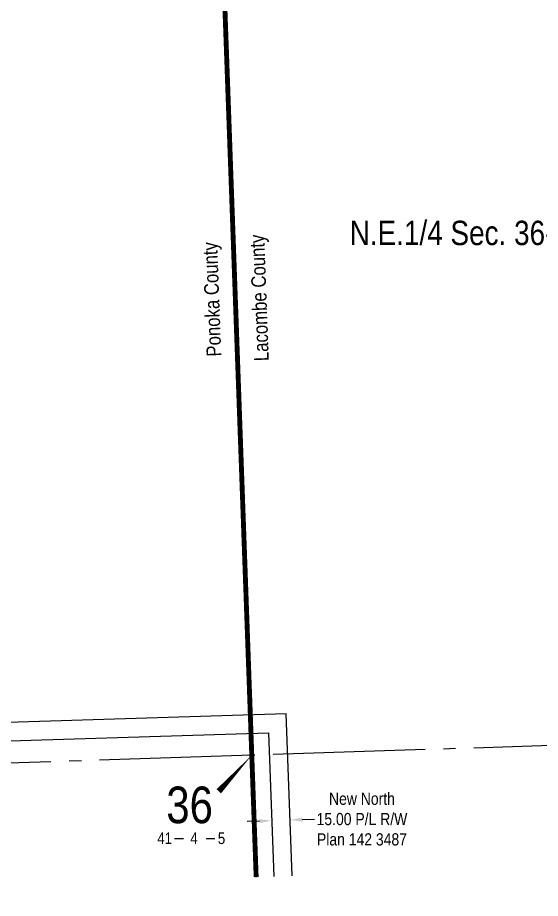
# Model space of a CAD drawing. Extents: x 665644 to 688844, y 5825051 to 5844826.
# Drawn here: x 672902 to 673331, y 5827844 to 5828566 of the extents above; entities that cross this region are included whole.
import ezdxf
from ezdxf.enums import TextEntityAlignment as Align

# ---------------------------------------------------------------- set-up
doc = ezdxf.new("R2010")
doc.units = 0
doc.header["$LTSCALE"] = 5
doc.header["$PDSIZE"] = 0.5
doc.linetypes.add('BORDER', pattern=[44.45, 12.7, -6.35, 12.7, -6.35, 0, -6.35])
doc.linetypes.add('foc-QUARTERLINE', pattern=[33, 25, -3, 2, -3])
doc.layers.get('Defpoints').update_dxf_attribs({"color": 9})
for name, color, linetype in [('10', 1, 'Continuous'), ('9', 3, 'Continuous'), ('C-SYMBOL', 7, 'Continuous'), ('F-RW', 190, 'Continuous'), ('L-33', 7, 'Continuous'), ('L-QSEC', 8, 'foc-QUARTERLINE'), ('L-SECLBL', 7, 'Continuous')]:
    doc.layers.add(name, color=color, linetype=linetype)
doc.layers.add('AS-BOUNDARY', color=7, linetype='BORDER', lineweight=60, true_color=0xcc33ff)
doc.layers.add('F-RW-T', color=190, linetype='Continuous', lineweight=9)
doc.styles.add('175L', font='ARIALN.TTF', dxfattribs={"height": 20})
doc.styles.add('240', font='ARIALN.TTF', dxfattribs={"height": 30})
doc.styles.add('80CG', font='ARIALN.TTF', dxfattribs={"height": 10})
doc.styles.add('80L', font='ARIALN.TTF', dxfattribs={"height": 10})
doc.styles.add('SIMPLEX', font='ARIALN.TTF')
doc.dimstyles.new('Compass 5 000', dxfattribs={"dimscale": 5, "dimtxt": 9, "dimasz": 2, "dimexe": 0.2, "dimexo": 0.0625, "dimgap": 0.5, "dimtad": 0, "dimtih": 1, "dimtoh": 1, "dimzin": 0, "dimdsep": 46, "dimtxsty": '80CG', "dimcen": 0.1, "dimse1": 1, "dimse2": 1, "dimclrd": 256, "dimclrt": 256, "dimaunit": 1, "dimadec": 4, "dimazin": 0, "dimtfac": 0.06, "dimtofl": 0, "dimtmove": 0, "dimatfit": 1, "dimfxl": 0.2, "dimtolj": 1, "dimtzin": 0, "dimlwd": -1, "dimarcsym": 0})

# ---------------------------------------------------------------- blocks, each defined once
blk = doc.blocks.new('L-SECLBL')
at = {"layer": '9', "color": 7}
for p, q in [((-5.08, -27.83), (-12.29, -27.83)), ((20.7, -27.83), (13.5, -27.83))]:
    blk.add_line(p, q, dxfattribs=at)
at = {"layer": '10', "color": 2, "style": 'SIMPLEX'}
blk.add_attdef('SEC', text='', height=30, dxfattribs=at).set_placement((0, 0), align=Align.MIDDLE)
at = {"layer": '10', "color": 5, "style": '80L'}
blk.add_attdef('TWP', text='', height=9.5, dxfattribs=at).set_placement((-14.43, -27.37), align=Align.MIDDLE_RIGHT)
blk.add_attdef('RGE', text='', height=9.5, dxfattribs=at).set_placement((3.62, -27.37), align=Align.MIDDLE_CENTER)
blk.add_attdef('MER', text='', height=9.5, dxfattribs=at).set_placement((23.17, -27.37), align=Align.MIDDLE_LEFT)
blk = doc.blocks.new('*D2315')
at = {"layer": 'Defpoints', "color": 0, "transparency": 16777216}
for p in [(673110.83, 5827903.03), (673125.75, 5827907.91), (673125.91, 5827903.58)]:
    blk.add_point(p, dxfattribs=at)
at = {"layer": 'F-RW-T', "transparency": 16777216}
for p, q in [((673135.75, 5827908.28), (673145.74, 5827908.64)), ((673100.68, 5827907), (673090.68, 5827906.64))]:
    blk.add_line(p, q, dxfattribs=at)
for points in [[(673100.62, 5827908.67), (673100.74, 5827905.34), (673110.67, 5827907.37)], [(673135.68, 5827909.94), (673135.81, 5827906.61), (673125.75, 5827907.91)]]:
    blk.add_solid(points, dxfattribs=at)
at = {"layer": 'F-RW-T', "transparency": 16777216, "insert": (673184.82, 5827908.64), "char_height": 10, "attachment_point": 5, "style": '80CG'}
blk.add_mtext('\\A1;New North\\P15.00 P/L R/W\\PPlan 142 3487', dxfattribs=at)

msp = doc.modelspace()

# ---------------------------------------------------------------- linework, layer by layer
at = {"layer": 'AS-BOUNDARY', "flags": 128}
msp.add_lwpolyline([(681195.742, 5828960.591, 4, 4, 0), (681192.499, 5829060.528, 4, 4, 0), (680369.563, 5829029.677, 4, 4, 0), (678766.25, 5828968.46, 4, 4, 0), (678746.151, 5828967.743, 4, 4, 0), (677140.879, 5828908.866, 4, 4, 0), (677020.961, 5828904.489, 4, 4, 0), (675516.497, 5828849.073, 4, 4, 0), (673867.961, 5828791.251, 4, 4, 0), (673065.485, 5828763.022, 4, 4, 0), (673097.964, 5827861.148, 0, 0, 0)], format="xyseb", dxfattribs=at)
at = {"layer": 'F-RW', "flags": 128}
msp.add_lwpolyline([(673127.418, 5827862.096), (673122.587, 5827994.924), (672620.769, 5827979.382), (672571.089, 5827978.011), (672548.681, 5827960.954), (672291.569, 5827953.139), (672292.111, 5827938.315), (672553.861, 5827946.455), (672576.332, 5827963.085), (673108.006, 5827979.403), (673112.36, 5827861.611)], dxfattribs=at)
at = {"layer": 'L-QSEC', "flags": 128}
for points in [[(673094.38, 5827961.11), (673065.485, 5828763.022)], [(673896.39, 5827986.893), (673094.38, 5827961.11)], [(673094.38, 5827961.11), (672292.222, 5827935.272)], [(673097.964, 5827861.148), (673094.38, 5827961.11)]]:
    msp.add_lwpolyline(points, dxfattribs=at)
at = {"layer": 'L-SECLBL', "flags": 128}
msp.add_lwpolyline([(673094.38, 5827961.11, 0, 5, 0), (673067.286, 5827931.469, 0, 0, 0)], format="xyseb", dxfattribs=at)

# ---------------------------------------------------------------- block references
at = {"layer": 'L-SECLBL'}
msp.add_blockref('L-SECLBL', (673043.312, 5827920.346), dxfattribs=at).add_auto_attribs({'SEC': '36', 'TWP': '41', 'RGE': '4', 'MER': '5'})

# ---------------------------------------------------------------- texts
at = {"layer": 'C-SYMBOL', "color": 3, "style": '175L'}
msp.add_text('N.E.1/4 Sec. 36-41-4-W.5M.', height=20, dxfattribs=at).set_placement((673318.602, 5828373.636), align=Align.BOTTOM_CENTER)
at = {"layer": 'L-33', "color": 200, "linetype": 'Continuous', "true_color": 0xcc33ff, "insert": (673102.293, 5828336.365), "char_height": 12, "attachment_point": 5, "rotation": 92.063625, "style": '240'}
msp.add_mtext_dynamic_manual_height_columns('Lacombe County', width=201.24694, gutter_width=45, heights=[0], dxfattribs=at)

# ---------------------------------------------------------------- dimensions: what is measured, and where the dimension line sits
at = {"layer": 'F-RW-T', "color": 3}
dim = msp.add_aligned_dim(p1=(673110.829, 5827903.031), p2=(673125.909, 5827903.58), distance=4.338, text='New North\\P15.00 P/L R/W\\PPlan 142 3487', dimstyle='Compass 5 000', dxfattribs=at)
dim.commit()
dim.dimension.update_dxf_attribs({"geometry": '*D2315', "text_midpoint": (673184.824, 5827908.642)})

# ---------------------------------------------------------------- next in the draw order: texts
at = {"layer": 'L-33', "color": 200, "linetype": 'Continuous', "true_color": 0xcc33ff, "insert": (673063.442, 5828335.176), "char_height": 12, "attachment_point": 5, "rotation": 92.063625, "style": '240', "bg_fill": 3, "box_fill_scale": 1.1, "bg_fill_color": 256, "bg_fill_transparency": 0}
msp.add_mtext_dynamic_manual_height_columns('Ponoka County', width=93.99995, gutter_width=45, heights=[0], dxfattribs=at)

doc.saveas('drawing.dxf')
